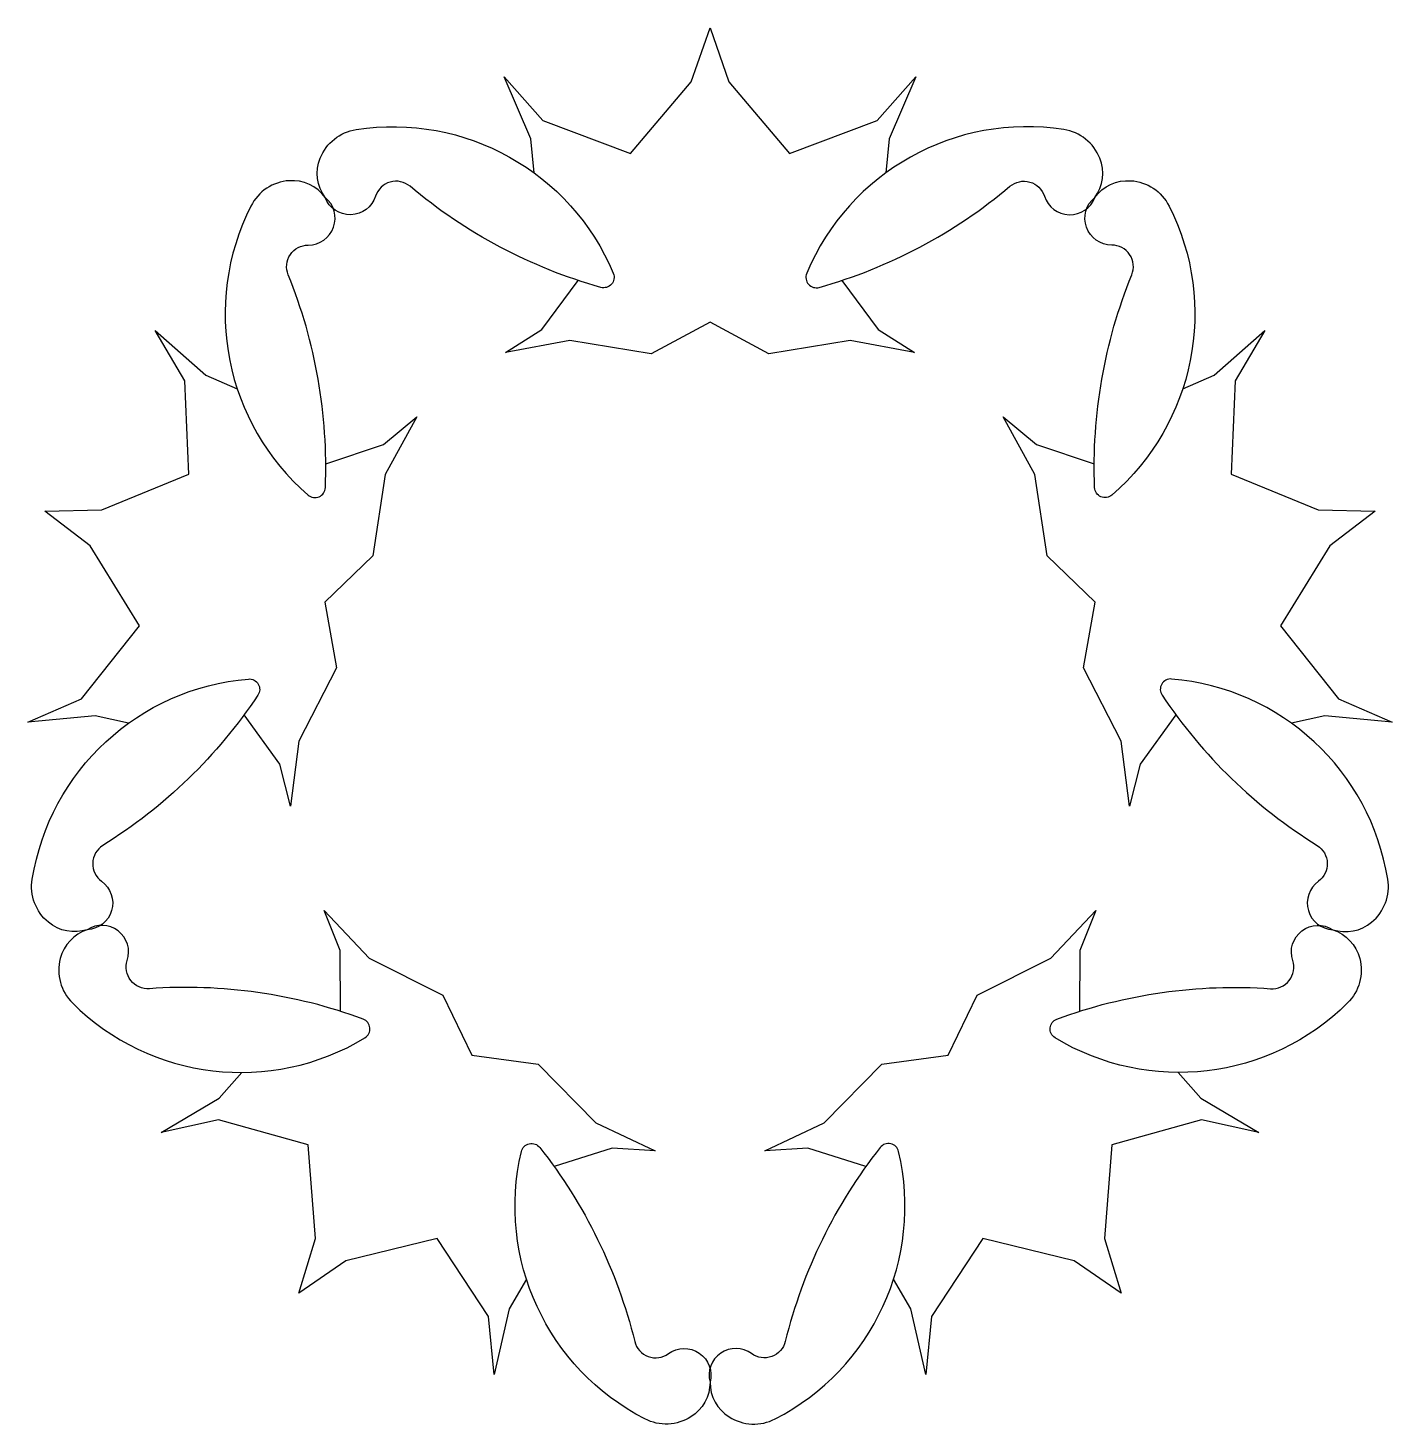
# Model space of a CAD drawing. Header units: feet. Extents: x -0.488 to 0.488, y -0.498 to 0.5.
import ezdxf

# ---------------------------------------------------------------- set-up
doc = ezdxf.new("R2010")
doc.units = ezdxf.units.FT
doc.header["$MEASUREMENT"] = 0

msp = doc.modelspace()

# ---------------------------------------------------------------- linework, layer by layer
for points in [[(-0.12576, 0.39636), (-0.12809, 0.42072), (-0.14719, 0.46497), (-0.11941, 0.43373), (-0.05691, 0.4103), (-0.0135, 0.4615), (0, 0.5), (0.0135, 0.4615), (0.05691, 0.4103), (0.11941, 0.43373), (0.14719, 0.46497), (0.12809, 0.42072), (0.12576, 0.39636)], [(0.09433, 0.31951), (0.12019, 0.28447), (0.14623, 0.26799), (0.10022, 0.27666), (0.04206, 0.26712), (0, 0.28968), (-0.04206, 0.26712), (-0.10022, 0.27666), (-0.14623, 0.26799), (-0.12019, 0.28447), (-0.09433, 0.31951)], [(-0.41582, 0.00287), (-0.43971, 0.00818), (-0.4877, 0.0037), (-0.44941, 0.02046), (-0.40781, 0.07267), (-0.44309, 0.12977), (-0.47553, 0.15451), (-0.43474, 0.15545), (-0.37264, 0.18091), (-0.37561, 0.2476), (-0.39673, 0.28367), (-0.36054, 0.25183), (-0.3381, 0.24209)], [(0.3381, 0.24209), (0.36054, 0.25183), (0.39673, 0.28367), (0.37561, 0.2476), (0.37264, 0.18091), (0.43474, 0.15545), (0.47553, 0.15451), (0.44309, 0.12977), (0.40781, 0.07267), (0.44941, 0.02046), (0.4877, 0.0037), (0.43971, 0.00818), (0.41582, 0.00287)], [(-0.27472, 0.18845), (-0.23341, 0.20221), (-0.20968, 0.22189), (-0.23215, 0.18081), (-0.24105, 0.12254), (-0.2755, 0.08952), (-0.26704, 0.04255), (-0.29409, -0.00982), (-0.30006, -0.05626), (-0.30769, -0.0264), (-0.33302, 0.00902)], [(0.33302, 0.00902), (0.30769, -0.0264), (0.30006, -0.05626), (0.29409, -0.00982), (0.26704, 0.04255), (0.2755, 0.08952), (0.24105, 0.12254), (0.23215, 0.18081), (0.20968, 0.22189), (0.23341, 0.20221), (0.27472, 0.18845)], [(-0.26412, -0.20304), (-0.26444, -0.1595), (-0.27582, -0.13085), (-0.2437, -0.16492), (-0.19103, -0.19138), (-0.17027, -0.23436), (-0.12298, -0.24082), (-0.08154, -0.28273), (-0.03921, -0.30276), (-0.06998, -0.30079), (-0.11149, -0.31393)], [(0.11149, -0.31393), (0.06998, -0.30079), (0.03921, -0.30276), (0.08154, -0.28273), (0.12298, -0.24082), (0.17027, -0.23436), (0.19103, -0.19138), (0.2437, -0.16492), (0.27582, -0.13085), (0.26444, -0.1595), (0.26412, -0.20304)], [(-0.13123, -0.39458), (-0.14366, -0.41566), (-0.15422, -0.46269), (-0.15834, -0.42109), (-0.19513, -0.36539), (-0.26034, -0.3813), (-0.29389, -0.40451), (-0.28219, -0.36543), (-0.28721, -0.29849), (-0.35155, -0.28071), (-0.39239, -0.28965), (-0.35092, -0.26508), (-0.33472, -0.24674)], [(0.33472, -0.24674), (0.35092, -0.26508), (0.39239, -0.28965), (0.35155, -0.28071), (0.28721, -0.29849), (0.28219, -0.36543), (0.29389, -0.40451), (0.26034, -0.3813), (0.19513, -0.36539), (0.15834, -0.42109), (0.15422, -0.46269), (0.14366, -0.41566), (0.13123, -0.39458)]]:
    msp.add_lwpolyline(points)
for points in [[(-0.27518, 0.37876, -0.257402), (-0.2787, 0.40687, -0.265307), (-0.25298, 0.42736, -0.344613), (-0.06914, 0.3246, -0.627834), (-0.07806, 0.31452, -0.106789), (-0.21448, 0.38678, 0.533117), (-0.23911, 0.37971, -0.708572), (-0.27518, 0.37876, 9.519347)], [(0.27518, 0.37876, 0.257402), (0.2787, 0.40687, 0.265307), (0.25298, 0.42736, 0.344613), (0.06914, 0.3246, 0.627834), (0.07806, 0.31452, 0.106789), (0.21448, 0.38678, -0.533117), (0.23911, 0.37971, 0.708572), (0.27518, 0.37876, -9.519347)], [(-0.27518, 0.37876, 0.257402), (-0.30083, 0.39079, 0.265307), (-0.32827, 0.37266, 0.344613), (-0.28735, 0.16607, 0.627834), (-0.275, 0.17143, 0.106789), (-0.30157, 0.3235, -0.533117), (-0.28723, 0.34475, 0.708572), (-0.27518, 0.37876, -9.519347)], [(0.27518, 0.37876, -0.257402), (0.30083, 0.39079, -0.265307), (0.32827, 0.37266, -0.344613), (0.28735, 0.16607, -0.627834), (0.275, 0.17143, -0.106789), (0.30157, 0.3235, 0.533117), (0.28723, 0.34475, -0.708572), (0.27518, 0.37876, 9.519347)], [(-0.44525, -0.14467, -0.257402), (-0.47308, -0.13933, -0.265307), (-0.48462, -0.10854, -0.344613), (-0.33008, 0.03455, -0.627834), (-0.32325, 0.02296, -0.106789), (-0.43413, -0.08446, 0.533117), (-0.43501, -0.11007, -0.708572), (-0.44525, -0.14467, 9.519347)], [(0.44525, -0.14467, 0.257402), (0.47308, -0.13933, 0.265307), (0.48462, -0.10854, 0.344613), (0.33008, 0.03455, 0.627834), (0.32325, 0.02296, 0.106789), (0.43413, -0.08446, -0.533117), (0.43501, -0.11007, 0.708572), (0.44525, -0.14467, -9.519347)], [(-0.44525, -0.14467, 0.257402), (-0.46462, -0.16535, 0.265307), (-0.45586, -0.19704, 0.344613), (-0.24673, -0.22197, 0.627834), (-0.24802, -0.20857, 0.106789), (-0.40086, -0.18685, -0.533117), (-0.41663, -0.16664, 0.708572), (-0.44525, -0.14467, -9.519347)], [(0.44525, -0.14467, -0.257402), (0.46462, -0.16535, -0.265307), (0.45586, -0.19704, -0.344613), (0.24673, -0.22197, -0.627834), (0.24802, -0.20857, -0.106789), (0.40086, -0.18685, 0.533117), (0.41663, -0.16664, -0.708572), (0.44525, -0.14467, 9.519347)], [(0, -0.46817, -0.257402), (-0.01368, -0.49298, -0.265307), (-0.04653, -0.49444, -0.344613), (-0.13486, -0.30325, -0.627834), (-0.12172, -0.30033, -0.106789), (-0.05383, -0.43898, 0.533117), (-0.02974, -0.44774, -0.708572), (0, -0.46817, 9.519347)], [(0, -0.46817, 0.257402), (0.01368, -0.49298, 0.265307), (0.04653, -0.49444, 0.344613), (0.13486, -0.30325, 0.627834), (0.12172, -0.30033, 0.106789), (0.05383, -0.43898, -0.533117), (0.02974, -0.44774, 0.708572), (0, -0.46817, -9.519347)]]:
    msp.add_lwpolyline(points, format="xyb")

doc.saveas('drawing.dxf')
